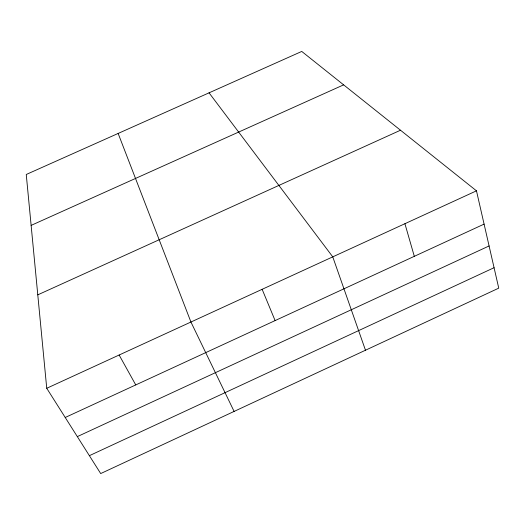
<?xml version="1.0" encoding="UTF-8"?>
<svg xmlns="http://www.w3.org/2000/svg" width="525" height="525" viewBox="0 0 525 525"><rect width="100%" height="100%" fill="white"/><g stroke="black" fill="none" stroke-linecap="round" stroke-linejoin="round"><path stroke-width="0.79" d="M89.381 455.674L494.071 267.704M77.326 436.616L489.09 245.949M65.218 417.487L484.089 224.116M46.738 388.277L476.47 190.831L498.75 288.146L100.702 473.563L46.738 388.277L26.25 174.484L301.744 51.437L476.47 190.831M37.787 294.847L400.503 130.226M31.126 225.389L343.632 84.86M209.055 92.833L332.758 256.856L365.479 350.227M119.136 355.012L135.752 384.923M234.111 411.423L190.936 322.022L118.138 133.442M262.139 289.308L275.113 320.591M404.919 223.702L414.31 256.331"/></g></svg>
